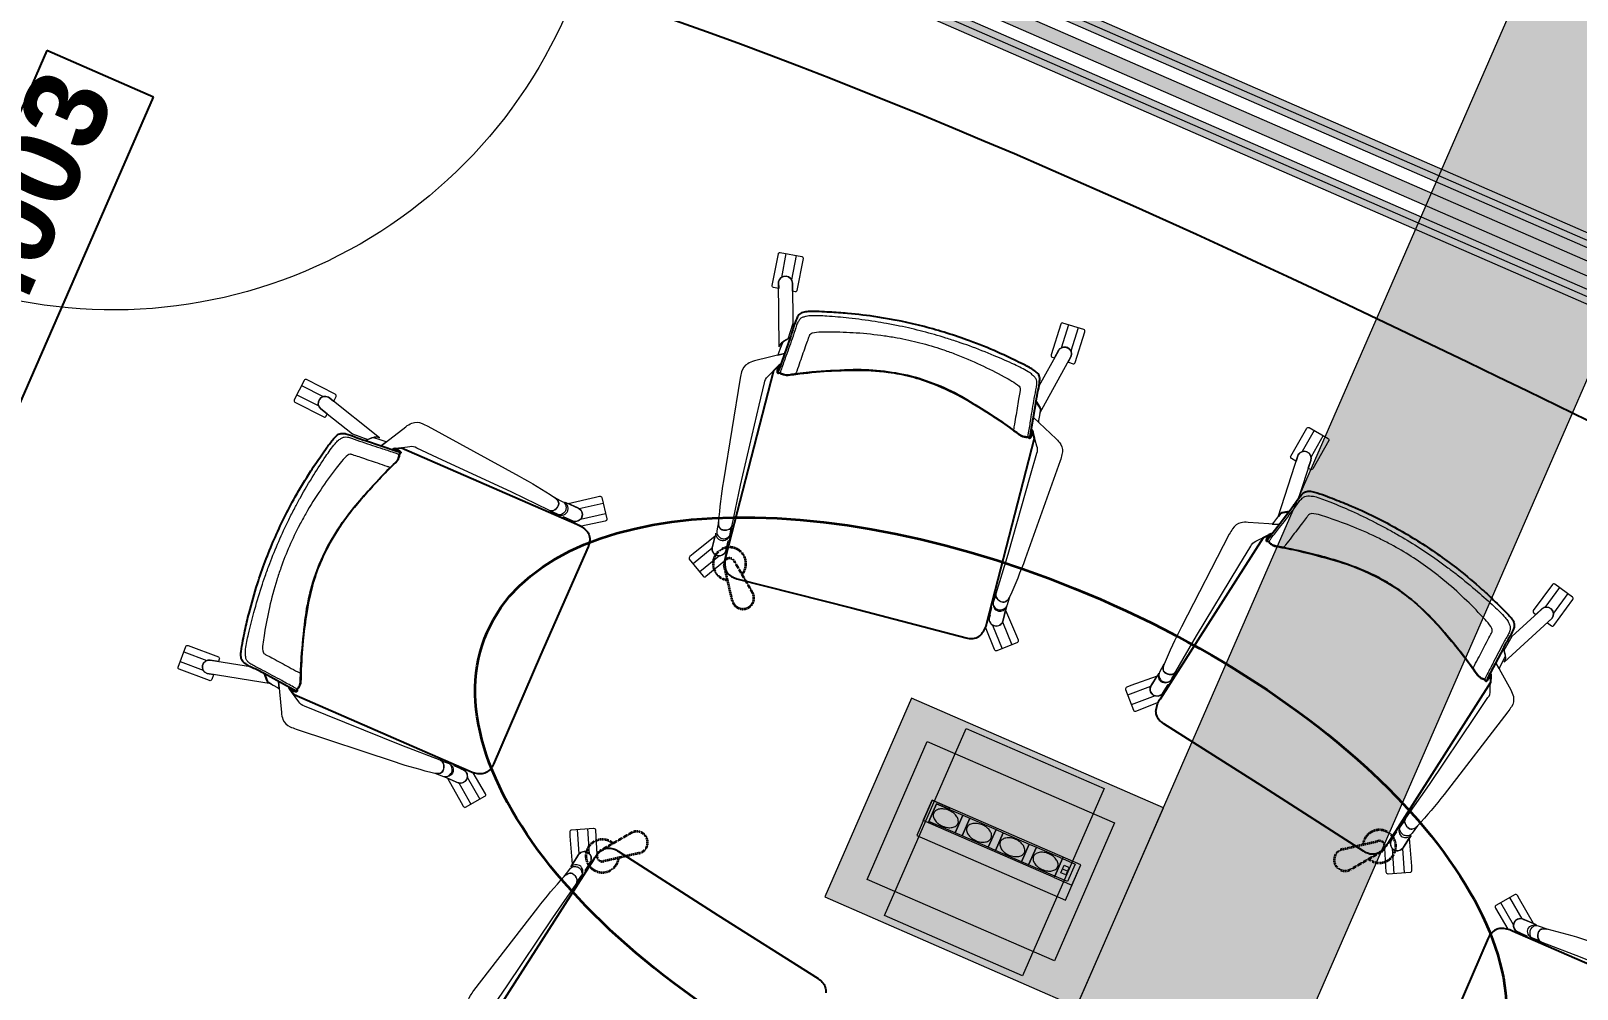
# Model space of a CAD drawing. Header units: millimetres. Extents: x -35034 to 431752, y -71616 to 25069.
# Drawn here: x 375676 to 378490, y -10619 to -8875 of the extents above; entities that cross this region are included whole.
import ezdxf
from ezdxf.enums import TextEntityAlignment as Align

# ---------------------------------------------------------------- set-up
doc = ezdxf.new("R2010")
doc.units = ezdxf.units.MM
doc.header["$MEASUREMENT"] = 0
doc.linetypes.add('DASHED2', pattern=[0.75, 0.5, -0.25])
for name, color, linetype in [('A-25-M_Wall_Int', 7, 'Continuous'), ('New_A-25-M_Wall_Int', 7, 'Continuous'), ('New_ArchiCAD Door Markers', 7, 'Continuous'), ('New_ArchiCAD Doors', 7, 'Continuous')]:
    doc.layers.add(name, color=color, linetype=linetype)
for name, color, linetype, lineweight in [('A-35-M_FFE_Loose_SIEMENS P2_Pen_No__5', 7, 'Continuous', 25), ('A-35-M_FFE_Loose_SIEMENS P2_Pen_No__7', 7, 'Continuous', 35), ('A-35-M_FFE_Loose_SIEMENS P2_Pen_No__9', 7, 'Continuous', 13), ('A-95-H_Fill_Plan_FloorTrunking_Pen_No__1', 7, 'Continuous', 13), ('A-95-H_Fill_Plan_FloorTrunking_Pen_No__101', 252, 'Continuous', 15), ('A-95-P_Text_1_50_GA_Pen_No__85', 8, 'Continuous', 20), ('New_A-25-M_Wall_Int_Pen_No__1', 7, 'Continuous', 13), ('New_A-95-H_Fill_Plan_FloorTrunking_Pen_No__1', 7, 'Continuous', 13), ('New_A-95-H_Fill_Plan_FloorTrunking_Pen_No__101', 252, 'Continuous', 15), ('New_A-95-P_Text_1_50_GA_Pen_No__1', 7, 'Continuous', 13), ('New_A-95-P_Text_1_50_GA_Pen_No__101', 252, 'Continuous', 15), ('New_ArchiCAD Door Markers_Pen_No__1', 7, 'Continuous', 13), ('New_ArchiCAD Door Markers_Pen_No__5', 7, 'Continuous', 25), ('New_ArchiCAD Doors_Pen_No__1', 7, 'Continuous', 13), ('New_ArchiCAD Doors_Pen_No__3', 7, 'Continuous', 18)]:
    doc.layers.add(name, color=color, linetype=linetype, lineweight=lineweight)
for name, color, linetype, lineweight, true_color in [('New_A-25-M_Wall_Int_Pen_No__107', 7, 'Continuous', 15, 0xa6a6a6), ('New_ArchiCAD Doors_Pen_No__23', 7, 'Continuous', 30, 0x2a2a2a), ('New_ArchiCAD Doors_Pen_No__63', 7, 'Continuous', 20, 0x606060)]:
    doc.layers.add(name, color=color, linetype=linetype, lineweight=lineweight, true_color=true_color)
doc.styles.add('GENERATED_STYLE_1', font='')
doc.styles.get('GENERATED_STYLE_1').set_extended_font_data('Swis721 BT', bold=True)
doc.dimstyles.new('GENERATED_STYLE__3', dxfattribs={"dimtxt": 0.18, "dimasz": 182.4, "dimexe": 0.18, "dimexo": 0.0625, "dimgap": 0.09, "dimtad": 0, "dimtih": 1, "dimtoh": 1, "dimdec": 4, "dimzin": 0, "dimdsep": 46, "dimcen": 0.09, "dimadec": 0, "dimazin": 0, "dimtfac": 1, "dimtdec": 4, "dimtmove": 0, "dimatfit": 3, "dimldrblk": 'ARROWHEAD_5', "dimfxl": 1, "dimtolj": 1, "dimtzin": 0, "dimarcsym": 0})

# ---------------------------------------------------------------- blocks, each defined once
blk = doc.blocks.new('*X951', base_point=(341458.1, 0))
at = {"layer": 'New_A-25-M_Wall_Int_Pen_No__107', "linetype": 'Continuous'}
blk.add_hatch(color=256, dxfattribs=at).paths.add_polyline_path([(375947.2, -8203.9), (379975, -9960.2), (379985, -9937.3), (375957.2, -8181)])
blk = doc.blocks.new('Wall_276_2', base_point=(379956.4, -10002.9))
at = {"layer": 'New_A-25-M_Wall_Int_Pen_No__107', "linetype": 'Continuous'}
for points in [[(375966.2, -8160.4), (379994, -9916.7), (379998.7, -9905.7), (375971, -8149.4)], [(375971, -8149.4), (379998.7, -9905.7), (380003.9, -9893.8), (375976.2, -8137.5)], [(375928.6, -8246.6), (379956.4, -10002.9), (379961.4, -9991.4), (375933.6, -8235.1)], [(375933.6, -8235.1), (379961.4, -9991.4), (379966.2, -9980.4), (375938.4, -8224.1)]]:
    blk.add_hatch(color=256, dxfattribs=at).paths.add_polyline_path(points)
at = {"layer": 'New_A-25-M_Wall_Int_Pen_No__1', "linetype": 'Continuous'}
for p, q in [((375966.2, -8160.4), (379994, -9916.7)), ((375971, -8149.4), (379998.7, -9905.7)), ((375957.2, -8181), (379985, -9937.3)), ((375947.2, -8203.9), (379975, -9960.2)), ((375933.6, -8235.1), (379961.4, -9991.4)), ((375938.4, -8224.1), (379966.2, -9980.4))]:
    blk.add_line(p, q, dxfattribs=at)
at = {"layer": 'New_A-25-M_Wall_Int_Pen_No__1', "linetype": 'Continuous', "flags": 128}
for points in [[(380003.9, -9893.8), (375976.2, -8137.5)], [(375928.6, -8246.6), (379956.4, -10002.9)]]:
    blk.add_lwpolyline(points, dxfattribs=at)
at = {"layer": 'New_A-25-M_Wall_Int', "color": 250, "lineweight": 50, "true_color": 0x2a2a2a}
blk.add_blockref('*X951', (341458.1, 0), dxfattribs=at)
blk = doc.blocks.new('Door with Sidelight on Side 2 19_9')
at = {"layer": 'New_ArchiCAD Doors_Pen_No__1', "linetype": 'Continuous'}
for p, q in [((-1005, -13), (-1005, 0)), ((1005, -13), (1005, 0)), ((-1005, -25), (-1005, -13)), ((-1005, -47.5), (-1005, -25)), ((1005, -25), (1005, -13)), ((1005, -47.5), (1005, -25)), ((-1005, -72.5), (-1005, -47.5)), ((1005, -72.5), (1005, -47.5)), ((-1005, -94.5), (-1005, -72.5)), ((1005, -94.5), (1005, -72.5)), ((-1005, -106.5), (-1005, -94.5)), ((-1005, -119), (-1005, -106.5)), ((1005, -106.5), (1005, -94.5)), ((1005, -119), (1005, -106.5))]:
    blk.add_line(p, q, dxfattribs=at)
at = {"layer": 'New_ArchiCAD Doors_Pen_No__23', "linetype": 'Continuous'}
for p, q in [((-995, 0), (-1005, 0)), ((-1005, 0), (-1005, -119)), ((-929, 0), (-995, 0)), ((-995, 0), (-995, -119)), ((-83, 0), (-929, 0)), ((-929, 0), (-929, -119)), ((-929, -119), (-929, 0)), ((-83, -119), (-83, 0)), ((29, 0), (-83, 0)), ((-83, 0), (-83, -119)), ((29, -119), (29, 0)), ((995, 0), (929, 0)), ((929, 0), (929, -119)), ((995, 0), (1005, 0)), ((995, -119), (995, 0)), ((1005, 0), (1005, -119)), ((-995, -119), (-1005, -119)), ((-995, -119), (-929, -119)), ((-929, -119), (-83, -119)), ((-83, -119), (29, -119)), ((929, -119), (995, -119)), ((995, -119), (1005, -119))]:
    blk.add_line(p, q, dxfattribs=at)
at = {"layer": 'New_ArchiCAD Doors_Pen_No__3', "linetype": 'Continuous'}
blk.add_line((929, 0), (929, 900), dxfattribs=at)
at = {"layer": 'New_ArchiCAD Doors_Pen_No__63', "linetype": 'Continuous'}
blk.add_arc((929, 0), 900, 90, 180, dxfattribs=at)
blk = doc.blocks.new('Door Stamp 17_12')
at = {"layer": 'New_ArchiCAD Door Markers_Pen_No__5', "linetype": 'Continuous'}
for p, q in [((488.6, -179), (-488.6, -179)), ((-488.6, -179), (-488.6, -390.8)), ((488.6, -390.8), (488.6, -179)), ((-488.6, -390.8), (488.6, -390.8)), ((-488.6, -390.8), (488.6, -390.8))]:
    blk.add_line(p, q, dxfattribs=at)
at = {"layer": 'New_ArchiCAD Door Markers_Pen_No__1', "style": 'GENERATED_STYLE_1'}
blk.add_attdef('AC_WIDO_ID', text='', height=150, dxfattribs=at).set_placement((-429.7, -346), align=Align.BOTTOM_LEFT)
blk = doc.blocks.new('Wall_283_2', base_point=(373450.8, -13631.2))
at = {"layer": 'New_ArchiCAD Door Markers'}
ref = blk.add_blockref('Door Stamp 17_12', (375345.3, -9286.6), dxfattribs=dict(at, rotation=66.44041489032976))
ref.add_attrib('AC_WIDO_ID', 'ID03.003', dxfattribs={"layer": 'New_ArchiCAD Door Markers_Pen_No__1', "color": 7, "height": 150, "rotation": 66.4404, "style": 'GENERATED_STYLE_1'}).set_placement((375531.7, -9791.8), align=Align.BOTTOM_LEFT)
at = {"layer": 'New_ArchiCAD Doors', "color": 251, "linetype": 'Continuous', "lineweight": 20, "true_color": 0x606060, "xscale": -1, "zscale": 1000, "rotation": 246.4404148903298}
blk.add_blockref('Door with Sidelight on Side 2 19_9', (375454.4, -9334.1), dxfattribs=at)
blk = doc.blocks.new('ARROWHEAD_5')
at = {"color": 0, "linetype": 'Continuous', "lineweight": 0}
blk.add_line((0, 0), (-1, 0), dxfattribs=at)
blk.add_solid([(-1, 0.2679), (0, 0), (-1, -0.2679), (-1, 0.2679)], dxfattribs=at)

msp = doc.modelspace()

# ---------------------------------------------------------------- hatches: boundary and pattern name
at = {"layer": 'A-95-H_Fill_Plan_FloorTrunking_Pen_No__101', "linetype": 'Continuous', "lineweight": 0, "true_color": 0x727272}
for points in [[(376526.9, -14052.6), (376164.8, -13894.7), (379236.2, -6851), (379598.3, -7008.9)], [(377737.1, -10288.8), (377278.8, -10089), (377120.9, -10451), (377579.3, -10650.9)]]:
    msp.add_hatch(color=8, dxfattribs=at).paths.add_polyline_path(points)
at = {"layer": 'New_A-95-H_Fill_Plan_FloorTrunking_Pen_No__101', "linetype": 'Continuous', "lineweight": 0, "true_color": 0x727272}
msp.add_hatch(color=8, dxfattribs=at).paths.add_polyline_path([(377229.4, -10485), (377378, -10144.2), (377629.2, -10253.7), (377480.6, -10594.5)])
at = {"layer": 'New_A-95-P_Text_1_50_GA_Pen_No__101', "linetype": 'Continuous', "lineweight": 0, "true_color": 0x727272}
msp.add_hatch(color=8, dxfattribs=at).paths.add_polyline_path([(377539.2, -10567.6), (377198.1, -10419.2), (377307.4, -10167.9), (377648.3, -10316.2)])

# ---------------------------------------------------------------- linework, layer by layer
at = {"layer": 'A-35-M_FFE_Loose_SIEMENS P2_Pen_No__5', "linetype": 'Continuous', "flags": 128}
for points in [[(377301.7, -9412.9, 0.024216), (377217.2, -9395.5, 0.016068), (377162.3, -9388.9, 0.009371), (377129.3, -9386.5, 0.001836), (377110.8, -9385.6, 0.017544), (377090.5, -9385.5, 0.062714), (377080.6, -9387, 0.149282), (377073.4, -9391.6, 0.092841), (377069.9, -9397.8, 0.049327), (377064.1, -9413.4, -0.02709), (377057.6, -9433.2), (377037.5, -9490.2), (377036.1, -9494, -0.079161), (377035, -9496, -0.195423), (377034.9, -9496.1, -0.266682), (377034.8, -9496.1, -0.14086), (377034.7, -9495.8, -0.068414), (377034.8, -9493), (377035.8, -9485, -0.046442), (377038, -9483.1, -0.07777), (377039.3, -9482.4, 0.055714), (377040.4, -9481.9, 0.135228), (377035.8, -9485), (377034.7, -9493.7, 0.049328), (377034.6, -9496, 0.064332), (377034.7, -9496.6, 0.077633), (377034.9, -9497, 0.201115), (377035.6, -9497.4, 0.08669), (377036.2, -9497.4), (377037.7, -9497.2), (377039, -9497, 0.08929), (377045.4, -9500.2, 0.049201), (377050.4, -9501.1, 0.053494), (377054.1, -9501.1, 0.000557), (377067.9, -9499.3, -0.01685), (377127.1, -9493.6, -0.013226), (377173.8, -9492, -0.032708), (377236.2, -9495.5, -0.03481), (377278.3, -9503.7, -0.03481), (377319.1, -9516.9, -0.032708), (377375.3, -9544, -0.013226), (377415.4, -9568.1, -0.01685), (377464.5, -9601.7, 0.000557), (377475.7, -9609.9, 0.053494), (377478.9, -9611.8, 0.049201), (377483.7, -9613.4, 0.08929), (377490.9, -9613.7), (377491.9, -9614.4), (377493.1, -9615.4, 0.08669), (377493.7, -9615.7, 0.201115), (377494.5, -9615.6, 0.077633), (377494.9, -9615.4, 0.064332), (377495.2, -9615, 0.049328), (377496.2, -9612.9), (377499.5, -9604.7, 0.135228), (377496.9, -9599.8, 0.055714), (377497.7, -9600.8, -0.07777), (377498.5, -9602, -0.046442), (377499.5, -9604.7), (377496.4, -9612.2, -0.068414), (377495.2, -9614.7, -0.14086), (377495, -9614.9, -0.266682), (377494.9, -9614.9, -0.195423), (377494.8, -9614.7, -0.079161), (377494.9, -9612.5), (377495.5, -9608.5), (377505.4, -9548.9, -0.02709), (377509.4, -9528.4, 0.049327), (377511.9, -9511.9, 0.092841), (377511.8, -9504.8, 0.149282), (377507.7, -9497.2, 0.062714), (377499.8, -9491.1, 0.017544), (377482, -9481.5, 0.001836), (377465.3, -9473.3, 0.009371), (377435.3, -9459.3, 0.016068), (377384.1, -9438.6, 0.023358)], [(377278.3, -9503.7, 0.069523), (377165.4, -9492, 0.011779), (377097.5, -9496, 0.017493), (377054.9, -9501, -0.117992), (377045.4, -9500.2, -0.066588), (377039, -9497), (377036, -9497.5, -0.164644), (377035.2, -9497.3, -0.299826), (377034.6, -9496.3, 0.02453), (377034.7, -9493.9), (377035.9, -9484.9), (377027.7, -9493.1), (376940.7, -9830, 0.119167), (376939.3, -9851.5, 0.112722), (376943, -9860.4, 0.107436), (376951.3, -9868, 0.042313), (376955.3, -9869.9, 0.011293), (376960.6, -9871.7), (377169.6, -9924.8), (377378.1, -9979.5, 0.011293), (377383.6, -9980.4, 0.042313), (377388, -9980.7, 0.107436), (377398.9, -9978.2, 0.112722), (377406.5, -9972.1, 0.119167), (377415.7, -9952.6), (377502.7, -9615.7), (377499.4, -9604.5), (377496.1, -9613, 0.02453), (377495.1, -9615.2, -0.299826), (377494.1, -9615.8, -0.164644), (377493.3, -9615.5), (377490.9, -9613.7, -0.066557), (377483.7, -9613.4, -0.117992), (377475.1, -9609.5, 0.017493), (377440.2, -9584.5, 0.011779), (377382.7, -9548.1, 0.071772)], [(376118.5, -9800.3, -0.024216), (376156.8, -9722.9, -0.016068), (376185.3, -9675.6, -0.009371), (376203.8, -9648.1, -0.001836), (376214.5, -9633, -0.017544), (376226.8, -9616.9, -0.062714), (376234.1, -9610, -0.149282), (376242.2, -9607.2, -0.092841), (376249.2, -9608.2, -0.049327), (376265.1, -9613.2, 0.02709), (376284.7, -9620.4), (376342, -9639.6), (376345.9, -9640.8, 0.079161), (376348.1, -9641.2, 0.195423), (376348.3, -9641.1, 0.266682), (376348.3, -9641, 0.14086), (376348.2, -9640.8, 0.068414), (376345.9, -9639.2), (376338.9, -9635, 0.046442), (376336.1, -9635.6, 0.07777), (376334.8, -9636.2, -0.055714), (376333.7, -9636.8, -0.135228), (376338.9, -9635), (376346.5, -9639.5, -0.049328), (376348.4, -9640.9, -0.064332), (376348.8, -9641.3, -0.077633), (376349, -9641.7, -0.201115), (376348.9, -9642.5, -0.08669), (376348.5, -9643), (376347.4, -9644), (376346.5, -9644.9, -0.08929), (376345, -9652, -0.049201), (376342.7, -9656.5, -0.053494), (376340.3, -9659.4, -0.000557), (376330.5, -9669.1, 0.01685), (376289.6, -9712.3, 0.013226), (376259.5, -9748.1, 0.032708), (376224, -9799.4, 0.03481), (376204.5, -9837.7, 0.03481), (376189.8, -9878, 0.032708), (376176.5, -9939, 0.013226), (376170.8, -9985.3, 0.01685), (376167.1, -10044.7, -0.000557), (376166.7, -10058.6, -0.053494), (376166.2, -10062.3, -0.049201), (376164.5, -10067.1, -0.08929), (376160.3, -10072.9), (376160.3, -10074.2), (376160.3, -10075.7, -0.08669), (376160.2, -10076.4, -0.201115), (376159.6, -10077, -0.077633), (376159.2, -10077.1, -0.064332), (376158.7, -10077.1, -0.049328), (376156.4, -10076.6), (376147.9, -10074.1, -0.135228), (376145.6, -10069.1, -0.055714), (376146, -10070.3, 0.07777), (376146.4, -10071.7, 0.046442), (376147.9, -10074.1), (376155.7, -10076.4, 0.068414), (376158.5, -10077, 0.14086), (376158.7, -10076.9, 0.266682), (376158.8, -10076.9, 0.195423), (376158.7, -10076.7, 0.079161), (376156.9, -10075.3), (376153.4, -10073.3), (376100.3, -10044.5, 0.02709), (376081.7, -10035, -0.049327), (376067.2, -10026.8, -0.092841), (376061.6, -10022.4, -0.149282), (376058.2, -10014.5, -0.062714), (376058.2, -10004.5, -0.017544), (376061.6, -9984.5, -0.001836), (376065.4, -9966.4, -0.009371), (376072.9, -9934.2, -0.016068), (376088.1, -9881, -0.023358)], [(376204.5, -9837.7, -0.069523), (376264.7, -9741.4, -0.011779), (376309.7, -9690.4, -0.017493), (376339.8, -9659.9, 0.117992), (376345, -9652, 0.066588), (376346.5, -9644.9), (376348.7, -9642.9, 0.164644), (376349.1, -9642.1, 0.299826), (376348.6, -9641, -0.02453), (376346.7, -9639.6), (376338.8, -9635), (376350.3, -9633.6), (376669.4, -9772.4, -0.119167), (376687.2, -9784.5, -0.112722), (376692, -9792.9, -0.107436), (376692.8, -9804.1, -0.042313), (376691.8, -9808.4, -0.011293), (376690, -9813.7), (376603.3, -10011.1), (376518, -10209.2, -0.011293), (376515.4, -10214.1, -0.042313), (376512.9, -10217.7, -0.107436), (376504.2, -10224.7, -0.112722), (376494.7, -10227, -0.119167), (376473.7, -10222.2), (376154.7, -10083.4), (376147.8, -10074), (376156.6, -10076.7, -0.02453), (376158.9, -10077.1, 0.299826), (376160, -10076.7, 0.164644), (376160.3, -10075.9), (376160.3, -10072.9, 0.066557), (376164.5, -10067.1, 0.117992), (376166.7, -10057.8, -0.017493), (376168.5, -10015, -0.011779), (376175.2, -9947.3, -0.071772)], [(378204.4, -9805.6, -0.024216), (378274.8, -9855.5, -0.016068), (378317.1, -9891.1, -0.009371), (378341.3, -9913.7, -0.001836), (378354.6, -9926.6, -0.017544), (378368.5, -9941.3, -0.062714), (378374.2, -9949.6, -0.149282), (378375.7, -9958, -0.092841), (378373.6, -9964.8, -0.049327), (378366.1, -9979.7, 0.02709), (378356, -9997.9), (378328, -10051.5), (378326.3, -10055.2, 0.079161), (378325.5, -10057.3, 0.195423), (378325.5, -10057.5, 0.266682), (378325.6, -10057.5, 0.14086), (378325.9, -10057.4, 0.068414), (378327.8, -10055.4), (378333, -10049.2, 0.046442), (378332.9, -10046.3, 0.07777), (378332.5, -10044.9, -0.055714), (378332.1, -10043.7, -0.135228), (378333, -10049.2), (378327.4, -10055.9, -0.049328), (378325.8, -10057.6, -0.064332), (378325.3, -10057.9, -0.077633), (378324.9, -10058.1, -0.201115), (378324.1, -10057.9, -0.08669), (378323.6, -10057.4), (378322.8, -10056.1), (378322, -10055.1, -0.08929), (378315.3, -10052.5, -0.049201), (378311.2, -10049.5, -0.053494), (378308.8, -10046.8, -0.000557), (378300.7, -10035.5, 0.01685), (378264.4, -9988.3, 0.013226), (378233.8, -9953, 0.032708), (378188.7, -9909.8, 0.03481), (378154, -9884.6, 0.03481), (378116.5, -9863.8, 0.032708), (378058.3, -9841.1, 0.013226), (378013.4, -9828.2, 0.01685), (377955.4, -9815.2, -0.000557), (377941.7, -9812.6, -0.053494), (377938.2, -9811.5, -0.049201), (377933.7, -9809.1, -0.08929), (377928.6, -9804.1), (377927.3, -9803.8), (377925.8, -9803.6, -0.08669), (377925.2, -9803.4, -0.201115), (377924.7, -9802.7, -0.077633), (377924.6, -9802.3, -0.064332), (377924.7, -9801.8, -0.049328), (377925.6, -9799.6), (377929.3, -9791.6, -0.135228), (377934.7, -9790.1, -0.055714), (377933.4, -9790.3, 0.07777), (377932, -9790.5, 0.046442), (377929.3, -9791.6), (377925.9, -9799, 0.068414), (377924.9, -9801.6, 0.14086), (377924.9, -9801.9, 0.266682), (377924.9, -9801.9, 0.195423), (377925.1, -9801.9, 0.079161), (377926.7, -9800.3), (377929.3, -9797.2), (377966.1, -9749.2, 0.02709), (377978.3, -9732.3, -0.049327), (377988.7, -9719.3, -0.092841), (377994, -9714.5, -0.149282), (378002.3, -9712.3, -0.062714), (378012.2, -9714, -0.017544), (378031.4, -9720.4, -0.001836), (378048.7, -9727, -0.009371), (378079.4, -9739.5, -0.016068), (378129.4, -9762.8, -0.023358)], [(378154, -9884.6, -0.069523), (378239.6, -9959.2, -0.011779), (378283, -10011.6, -0.017493), (378308.3, -10046.2, 0.117992), (378315.3, -10052.5, 0.066588), (378322, -10055.1), (378323.8, -10057.6, 0.164644), (378324.4, -10058.1, 0.299826), (378325.6, -10057.8, -0.02453), (378327.3, -10056.1), (378333, -10049), (378332.6, -10060.6), (378145.5, -10354, -0.119167), (378130.8, -10369.7, -0.112722), (378121.7, -10373.1, -0.107436), (378110.5, -10372.2, -0.042313), (378106.4, -10370.5, -0.011293), (378101.5, -10367.9), (377920.1, -10251.2), (377737.9, -10135.9, -0.011293), (377733.5, -10132.6, -0.042313), (377730.2, -10129.6, -0.107436), (377724.7, -10119.8, -0.112722), (377723.9, -10110.2, -0.119167), (377731.9, -10090.2), (377919.1, -9796.8), (377929.4, -9791.6), (377925.5, -9799.8, -0.02453), (377924.6, -9802, 0.299826), (377924.9, -9803.2, 0.164644), (377925.6, -9803.6), (377928.6, -9804.1, 0.066557), (377933.7, -9809.1, 0.117992), (377942.5, -9812.8, -0.017493), (377984.5, -9821.2, -0.011779), (378050.3, -9838.5, -0.071772)]]:
    msp.add_lwpolyline(points, format="xyb", close=True, dxfattribs=at)
for points in [[(376513.7, -10674.8), (376700.9, -10381.4, -0.119167), (376715.6, -10365.7, -0.112722), (376724.7, -10362.3, -0.107436), (376735.9, -10363.3, -0.042313), (376740, -10364.9, -0.011293), (376744.9, -10367.5), (376926.2, -10484.2), (377108.5, -10599.5, -0.011293), (377112.9, -10602.8, -0.042313), (377116.2, -10605.9, -0.107436), (377121.7, -10615.6, -0.112722), (377122.5, -10625.3, -0.119167)], [(378691.7, -10652), (378372.6, -10513.2, 0.119167), (378351.6, -10508.4, 0.112722), (378342.2, -10510.7, 0.107436), (378333.5, -10517.7, 0.042313), (378331, -10521.4, 0.011293), (378328.4, -10526.2), (378243.1, -10724.3), (378156.3, -10921.7, 0.011293), (378154.5, -10927, 0.042313), (378153.6, -10931.3, 0.107436), (378154.4, -10942.5, 0.112722), (378159.2, -10950.9, 0.119167), (378177, -10963), (378496.1, -11101.8)]]:
    msp.add_lwpolyline(points, format="xyb", dxfattribs=at)
at = {"layer": 'A-35-M_FFE_Loose_SIEMENS P2_Pen_No__7', "linetype": 'DASHED2'}
for p, q in [((376952.4, -9911.3), (376937.6, -9846.8)), ((376989.2, -9896.8), (376956, -9839.5)), ((376768.4, -10334.5), (376711, -10367.7)), ((378063.5, -10364.1), (378128.1, -10349.3)), ((376782.9, -10371.3), (376718.3, -10386.1)), ((378078, -10400.9), (378135.3, -10367.7))]:
    msp.add_line(p, q, dxfattribs=at)
for centre, radius, start, end in [((376947.4, -9844.5), 30, 319.5491, 263.4393), ((376947.4, -9844.5), 10, 30.0778, 192.9105), ((376971.9, -9906.9), 20, 192.9105, 30.0778), ((376716, -10376.4), 30, 49.5491, 353.4393), ((376778.4, -10351.8), 20, 282.9105, 120.0778), ((378130.3, -10359), 30, 229.5491, 173.4393), ((378130.3, -10359), 10, 300.0778, 102.9105), ((376716, -10376.4), 10, 120.0778, 282.9105), ((378068, -10383.6), 20, 102.9105, 300.0778)]:
    msp.add_arc(centre, radius, start, end, dxfattribs=at)
at = {"layer": 'A-35-M_FFE_Loose_SIEMENS P2_Pen_No__7', "linetype": 'Continuous'}
msp.add_ellipse((377423.2, -10367.7), major_axis=(917, -398.8), ratio=0.5, dxfattribs=at)
at = {"layer": 'A-35-M_FFE_Loose_SIEMENS P2_Pen_No__9', "linetype": 'Continuous'}
for p, q in [((377050.2, -9279.9), (377041.8, -9323.4)), ((377068.8, -9283.5), (377060.3, -9327.4)), ((377564.2, -9409.4), (377550.8, -9452.1)), ((377582.3, -9415.1), (377568.9, -9457.3)), ((376159.8, -9537), (376199.7, -9557.3)), ((376168.4, -9520.2), (376207.9, -9540.3)), ((378011.5, -9601.8), (377989.8, -9640.4)), ((378028, -9611.1), (378006, -9650.1)), ((378457.9, -9887.7), (378431.6, -9923.9)), ((378473.2, -9898.8), (378447.1, -9934.6)), ((375954.2, -10005), (375996.1, -10020.6)), ((375947.6, -10022.7), (375989.1, -10038.2)), ((377538.6, -10415.5), (377332.3, -10325.8)), ((377562.6, -10404.2), (377553.4, -10400.2))]:
    msp.add_line(p, q, dxfattribs=at)
at = {"layer": 'A-35-M_FFE_Loose_SIEMENS P2_Pen_No__9', "linetype": 'Continuous', "flags": 128}
for points in [[(377036.3, -9343.4), (377027.4, -9341.7, -0.435017), (377025.1, -9338), (377036.3, -9280.3, -0.414214), (377039.8, -9277.9), (377079.1, -9285.5, -0.414214), (377081.4, -9289), (377070.2, -9346.9, -0.414214), (377066.7, -9349.3), (377062, -9348.4), (377061.9, -9333.4, 0.917674), (377036.8, -9331.5), (377036.9, -9343.3)], [(377037.9, -9449.9), (377036.8, -9331.5, -0.92197), (377061.9, -9333.6), (377062.5, -9407.2), (377053.5, -9435.7), (377042.1, -9442.1, 0.207366), (377039.8, -9445.1), (377038.2, -9449.1)], [(377564.2, -9477.6), (377572.8, -9480.3, 0.435017), (377576.6, -9478.1), (377594.3, -9422.1, 0.414214), (377592.4, -9418.3), (377554.2, -9406.3, 0.414214), (377550.5, -9408.2), (377532.7, -9464.5, 0.414214), (377534.7, -9468.2), (377539.2, -9469.7), (377546.5, -9456.6, -0.917674), (377569.4, -9466.8), (377563.7, -9477.2)], [(377512, -9570.3), (377569.4, -9466.8, 0.92197), (377546.4, -9456.7), (377510.7, -9521.1), (377505, -9550.4), (377512, -9561.5, -0.207366), (377512.6, -9565.3), (377512.1, -9569.5)], [(377047.6, -9461.6), (376992.6, -9475.4, 0.081341), (376980.5, -9480.3, 0.203002), (376969.5, -9495.3, -0.007358), (376966.8, -9506.4), (376936.3, -9693.8, 0.018845), (376927.3, -9768.3, 0.093152), (376928.1, -9776.2, 0.300736), (376936.6, -9783.3, 0.150564), (376947.2, -9781.3, 0.24245), (376952, -9774.4), (376967.7, -9701.2), (377001.4, -9556), (377010.8, -9515.4, -0.198938), (377017, -9503.7), (377032.9, -9487.8), (377037.9, -9483.1, -0.153101), (377040.4, -9481.9, -0.000314)], [(376227.1, -9548.3), (376231.2, -9540.2, 0.435017), (376229.7, -9536.1), (376177.3, -9509.4, 0.414214), (376173.2, -9510.7), (376155.1, -9546.4, 0.414214), (376156.4, -9550.4), (376209, -9577.2, 0.414214), (376213, -9575.9), (376215.2, -9571.6), (376203.5, -9562.3, -0.917674), (376217.3, -9541.4), (376226.6, -9548.7)], [(376310, -9615), (376217.3, -9541.4, 0.92197), (376203.6, -9562.4), (376261.2, -9608.2), (376289.1, -9618.6), (376301.3, -9613.6, -0.207366), (376305.1, -9613.6), (376309.2, -9614.8)], [(376313.3, -9629.9), (376358, -9595.1, -0.081341), (376369.3, -9588.5, -0.203002), (376387.8, -9589.1, 0.007358), (376398.3, -9593.8), (376564.7, -9685.1, -0.018845), (376629, -9723.8, -0.093152), (376634.7, -9729.3, -0.300736), (376635.1, -9740.4, -0.150564), (376627.1, -9747.5, -0.24245), (376618.6, -9747.1), (376551.3, -9714.4), (376416.1, -9651.6), (376378.3, -9634, 0.198938), (376365.3, -9631.7), (376343, -9634.5), (376336.2, -9635.5, 0.153101), (376333.7, -9636.8, 0.000314)], [(377500.5, -9578.5), (377541.9, -9617.2, -0.081341), (377550.2, -9627.3, -0.203002), (377552.5, -9645.8, 0.007358), (377549.5, -9656.9), (377485.5, -9835.6, -0.018845), (377457.3, -9905.1, -0.093152), (377452.8, -9911.6, -0.300736), (377441.9, -9913.8, -0.150564), (377433.6, -9906.9, -0.24245), (377432.7, -9898.5), (377454.5, -9826.8), (377495.2, -9683.5), (377506.7, -9643.4, 0.198938), (377506.9, -9630.2), (377500.6, -9608.6), (377498.5, -9602, 0.153101), (377496.9, -9599.8, 0.000314)], [(377978.2, -9657.6), (377970.3, -9653.2, -0.435017), (377969.3, -9648.9), (377998.2, -9597.7, -0.414214), (378002.3, -9596.6), (378037.1, -9616.3, -0.414214), (378038.3, -9620.4), (378009.2, -9671.7, -0.414214), (378005.1, -9672.9), (378001, -9670.5), (378005.6, -9656.3, 0.917674), (377982.5, -9646.5), (377978.8, -9657.7)], [(377945.9, -9759.1), (377982.5, -9646.5, -0.92197), (378005.6, -9656.4), (377982.8, -9726.4), (377965.3, -9750.6), (377952.3, -9753, 0.207366), (377949.2, -9755.2), (377946.4, -9758.4)], [(376629.1, -9723.9), (376643.9, -9731.5, -0.20576), (376649.2, -9738, -0.103527), (376649.7, -9744.8, -0.163663), (376646.9, -9750.7, -0.143284), (376638.7, -9755.3, -0.17954), (376633.9, -9754.6, 0.015555), (376619.6, -9747.6, 0.189726), (376626.3, -9747.8, 0.224162), (376636.4, -9737.3, 0.212827), (376634.7, -9729.3, 0.0772), (376629.9, -9724.3, 0.056611)], [(376648, -9732.7), (376673.2, -9743.9, -0.898737), (376663, -9767), (376645.4, -9759.2), (376643.9, -9760.7), (376622.1, -9751.2), (376624.3, -9749.1), (376636.2, -9755.1, 0.418822), (376653.1, -9748.3, 0.336613), (376648, -9732.7, 0.09455)], [(376653.5, -9735.1), (376703.3, -9723.2), (376710.7, -9721.7, -0.132625), (376713.4, -9721.9, -0.251078), (376715, -9723.7), (376723.9, -9762.9, -0.460931), (376721.1, -9766.8), (376678.1, -9776.2), (376658.4, -9767), (376657.7, -9764.7), (376663, -9767, 0.132464), (376667.2, -9767.5, 0.419806), (376679.6, -9754.4, 0.171359), (376676.5, -9746.5, 0.126551), (376671, -9742.8)], [(376922.6, -9788.7), (376915.9, -9815.5, 0.898737), (376940.4, -9821.6), (376945.1, -9803), (376947.2, -9802.7), (376953.1, -9779.7), (376950.1, -9780.1), (376947.5, -9793.2, -0.418822), (376931.7, -9802.3, -0.336613), (376922.6, -9788.7, -0.09455)], [(376927.3, -9768.4), (376924.2, -9784.8, 0.20576), (376926, -9792.9, 0.103527), (376931.1, -9797.5, 0.163663), (376937.5, -9798.9, 0.143284), (376946.1, -9795.2, 0.17954), (376948.6, -9791, -0.015555), (376951.8, -9775.4, -0.189726), (376947.8, -9780.9, -0.224162), (376933.4, -9782.4, -0.212827), (376928.1, -9776.2, -0.0772), (376927.1, -9769.2, -0.056611)], [(377947.8, -9773.1), (377891.2, -9769.2, 0.081341), (377878.2, -9770, 0.203002), (377863.1, -9780.9, -0.007358), (377857, -9790.6), (377770, -9959.3, 0.018845), (377738.3, -10027.3, 0.093152), (377736.6, -10035.1, 0.300736), (377742.5, -10044.5, 0.150564), (377753.2, -10045.9, 0.24245), (377759.9, -10040.8), (377797.5, -9976), (377874.6, -9848.5), (377896.1, -9812.8, -0.198938), (377905.6, -9803.6), (377925.7, -9793.5), (377931.9, -9790.5, -0.153101), (377934.7, -9790.1, -0.000314)], [(376921.1, -9794.5), (376881.1, -9826.4), (376875.4, -9831.4, 0.132625), (376873.9, -9833.6, 0.251078), (376874.2, -9835.9), (376899.7, -9867.2, 0.460931), (376904.5, -9867.3), (376938.4, -9839.1), (376943.2, -9818), (376941.8, -9816), (376940.4, -9821.6, -0.132464), (376938.3, -9825.2, -0.419806), (376920.3, -9826.9, -0.171359), (376916, -9819.7, -0.126551), (376916.4, -9813.1)], [(377451.5, -9923.1), (377444.7, -9949.8, -0.898737), (377420.2, -9943.5), (377424.9, -9924.9), (377423.2, -9923.6), (377429, -9900.6), (377431.4, -9902.4), (377427.5, -9915.1, 0.418822), (377437, -9930.7, 0.336613), (377451.5, -9923.1, 0.09455)], [(377457.3, -9905.2), (377452.1, -9921, -0.20576), (377446.5, -9927.3, -0.103527), (377439.8, -9928.9, -0.163663), (377433.6, -9927, -0.143284), (377427.8, -9919.6, -0.17954), (377427.7, -9914.7, 0.015555), (377432.4, -9899.5, 0.189726), (377433.2, -9906.2, 0.224162), (377445.1, -9914.5, 0.212827), (377452.8, -9911.6, 0.0772), (377457, -9906, 0.056611)], [(378436.3, -9952.3), (378443.6, -9957.6, 0.435017), (378447.9, -9956.8), (378482.5, -9909.3, 0.414214), (378481.8, -9905.1), (378449.4, -9881.5, 0.414214), (378445.3, -9882.2), (378410.5, -9929.9, 0.414214), (378411.2, -9934.1), (378415.1, -9936.9), (378426.1, -9926.8, -0.917674), (378444.6, -9943.8), (378435.9, -9951.8)], [(377450, -9928.9), (377470, -9976), (377472.6, -9983.2, -0.132625), (377472.9, -9985.8, -0.251078), (377471.5, -9987.7), (377434.2, -10003, -0.460931), (377429.9, -10000.8), (377413.6, -9959.9), (377419.4, -9939), (377421.6, -9937.9), (377420.2, -9943.5, 0.132464), (377420.3, -9947.7, 0.419806), (377435.3, -9957.8, 0.171359), (377442.6, -9953.5, 0.126551), (377445.3, -9947.5)], [(378357.3, -10023.7), (378444.6, -9943.8, 0.92197), (378426, -9926.9), (378371.7, -9976.7), (378357, -10002.6), (378360.1, -10015.4, -0.207366), (378359.5, -10019.1), (378357.7, -10023)], [(376007.9, -10047), (376004.8, -10055.4, -0.435017), (376000.7, -10057.1), (375945.6, -10036.5, -0.414214), (375943.9, -10032.7), (375957.8, -9995.2, -0.414214), (375961.7, -9993.4), (376017, -10014, -0.414214), (376018.7, -10017.9), (376017.1, -10022.4), (376002.3, -10020.1, 0.917674), (375996.3, -10044.4), (376007.9, -10046.3)], [(376113.2, -10062.9), (375996.3, -10044.4, -0.92197), (376002.4, -10020.1), (376075.2, -10031.6), (376101.7, -10045.1), (376106.2, -10057.5, 0.207366), (376108.8, -10060.2), (376112.4, -10062.4)], [(377729.1, -10043.8), (377714.2, -10067.1, 0.898737), (377735.5, -10080.7), (377745.9, -10064.5), (377748, -10064.9), (377760.9, -10045), (377757.9, -10044.4), (377751.3, -10056, -0.418822), (377733.4, -10059.6, -0.336613), (377729.1, -10043.9, -0.09455)], [(377738.2, -10027.4), (377730.2, -10042, 0.20576), (377729.5, -10050.4, 0.103527), (377732.8, -10056.3, 0.163663), (377738.5, -10059.6, 0.143284), (377747.9, -10058.8, 0.17954), (377751.5, -10055.6, -0.015555), (377759.4, -10041.7, -0.189726), (377753.9, -10045.7, -0.224162), (377739.7, -10042.6, -0.212827), (377736.6, -10035.1, -0.0772), (377737.9, -10028.2, -0.056611)], [(378342.1, -10024.6), (378369.4, -10074.3, -0.081341), (378374.2, -10086.4, -0.203002), (378370.7, -10104.7, 0.007358), (378364.4, -10114.3), (378248.1, -10264.3, -0.018845), (378199.8, -10321.7, -0.093152), (378193.5, -10326.5, -0.300736), (378182.5, -10325.2, -0.150564), (378176.7, -10316.1, -0.24245), (378178.5, -10307.8), (378221.4, -10246.4), (378304.5, -10122.8), (378327.9, -10088.2, 0.198938), (378332.2, -10075.7), (378332.9, -10053.2), (378332.9, -10046.4, 0.153101), (378332.1, -10043.7, 0.000314)], [(376126.7, -10058.9), (376131.7, -10115.3, 0.081341), (376134.6, -10128.1, 0.203002), (376147.7, -10141.2, -0.007358), (376158.3, -10145.7), (376338.5, -10205.2, 0.018845), (376410.7, -10225.8, 0.093152), (376418.6, -10226.3, 0.300736), (376427, -10219, 0.150564), (376426.7, -10208.2, 0.24245), (376420.6, -10202.3), (376350.8, -10175.4), (376212.7, -10119.3), (376174, -10103.7, -0.198938), (376163.5, -10095.7), (376150.3, -10077.4), (376146.4, -10071.8, -0.153101), (376145.6, -10069.1, -0.000314)], [(377725.9, -10048.9), (377677.8, -10066.4), (377670.7, -10069.3, 0.132625), (377668.6, -10071, 0.251078), (377668.3, -10073.3), (377682.5, -10111, 0.460931), (377687, -10112.6), (377728, -10096.7), (377739.3, -10078.1), (377738.7, -10075.8), (377735.5, -10080.7, -0.132464), (377732.4, -10083.5, -0.419806), (377714.7, -10079.3, -0.171359), (377713, -10071.1, -0.126551), (377715.5, -10065)], [(376410.8, -10225.9), (376426.5, -10231.5, 0.20576), (376434.8, -10230.9, 0.103527), (376440.2, -10226.6, 0.163663), (376442.5, -10220.5, 0.143284), (376440.3, -10211.4, 0.17954), (376436.5, -10208.4, -0.015555), (376421.6, -10202.7, -0.189726), (376426.4, -10207.5, -0.224162), (376425.6, -10222, -0.212827), (376418.6, -10226.3, -0.0772), (376411.6, -10226.1, -0.056611)], [(376428.4, -10232.3), (376453.7, -10243.4, 0.898737), (376463.8, -10220.2), (376446.2, -10212.5), (376446.3, -10210.3), (376424.6, -10200.7), (376424.5, -10203.8), (376437, -10208.4, -0.418822), (376443.4, -10225.5, -0.336613), (376428.5, -10232.3, -0.09455)], [(376433.9, -10234.7), (376458.8, -10279.4), (376462.8, -10285.9, 0.132625), (376464.7, -10287.8, 0.251078), (376467.1, -10287.8), (376502.1, -10267.8, 0.460931), (376503, -10263.1), (376480.8, -10225), (376460.7, -10216.8), (376458.5, -10217.8), (376463.8, -10220.2, -0.132464), (376467.1, -10222.9, -0.419806), (376465.8, -10240.9, -0.171359), (376457.9, -10243.9, -0.126551), (376451.4, -10242.4)], [(377363.2, -10317.4, 0.138798), (377363.9, -10312, 0.107082), (377361.3, -10304.9, 0.080305), (377355.8, -10298.8, 0.068078), (377347.3, -10293.6, 0.068078), (377337.8, -10291, 0.080305), (377329.6, -10291.1, 0.107082), (377322.6, -10294, 0.138798), (377319.1, -10298.3, 0.138798), (377318.4, -10303.7, 0.107082), (377321, -10310.8, 0.080305), (377326.5, -10316.9, 0.068078), (377335, -10322.1, 0.068078), (377344.5, -10324.7, 0.080305), (377352.7, -10324.6, 0.107082), (377359.7, -10321.6, 0.138798)], [(376661.6, -10391.3), (376657.6, -10340.3), (376657.4, -10332.6, -0.132625), (376658, -10330, -0.251078), (376659.9, -10328.7), (376700.1, -10326.1, -0.460931), (376703.5, -10329.5), (376706, -10373.5), (376693.8, -10391.4), (376691.4, -10391.8), (376694.5, -10386.9, 0.132464), (376695.7, -10382.9, 0.419806), (376684.7, -10368.5, 0.171359), (376676.5, -10370.4, 0.126551), (376671.9, -10375.2)], [(377423.7, -10343.7, 0.138798), (377424.4, -10338.3, 0.107082), (377421.8, -10331.2, 0.080305), (377416.3, -10325.1, 0.068078), (377407.9, -10320, 0.068078), (377398.3, -10317.3, 0.080305), (377390.1, -10317.5, 0.107082), (377383.1, -10320.4, 0.138798), (377379.7, -10324.6, 0.138798), (377378.9, -10330, 0.107082), (377381.6, -10337.1, 0.080305), (377387, -10343.2, 0.068078), (377395.5, -10348.4, 0.068078), (377405, -10351.1, 0.080305), (377413.2, -10350.9, 0.107082), (377420.2, -10348, 0.138798)], [(378188.1, -10339.1), (378173.1, -10362.3, -0.898737), (378151.9, -10348.5), (378162.3, -10332.4), (378161, -10330.6), (378173.8, -10310.7), (378175.6, -10313.1), (378167.8, -10323.9, 0.418822), (378171.9, -10341.7, 0.336613), (378188, -10339.1, 0.09455)], [(378199.8, -10321.8), (378189.9, -10335.2, -0.20576), (378182.6, -10339.5, -0.103527), (378175.8, -10338.9, -0.163663), (378170.4, -10335.1, -0.143284), (378167.2, -10326.3, -0.17954), (378168.6, -10321.7, 0.015555), (378177.8, -10308.7, 0.189726), (378176.5, -10315.3, 0.224162), (378185.3, -10326.9, 0.212827), (378193.5, -10326.5, 0.0772), (378199.2, -10322.5, 0.056611)], [(377484.2, -10370.1, 0.138798), (377484.9, -10364.7, 0.107082), (377482.3, -10357.6, 0.080305), (377476.8, -10351.4, 0.068078), (377468.4, -10346.3, 0.068078), (377458.9, -10343.6, 0.080305), (377450.6, -10343.8, 0.107082), (377443.6, -10346.7, 0.138798), (377440.2, -10350.9, 0.138798), (377439.5, -10356.3, 0.107082), (377442.1, -10363.4, 0.080305), (377447.6, -10369.6, 0.068078), (377456, -10374.7, 0.068078), (377465.5, -10377.4, 0.080305), (377473.8, -10377.2, 0.107082), (377480.7, -10374.3, 0.138798)], [(378184.8, -10344.1), (378188.7, -10395.1), (378189, -10402.8, -0.132625), (378188.4, -10405.4, -0.251078), (378186.5, -10406.7), (378146.3, -10409.4, -0.460931), (378142.9, -10405.9), (378140.4, -10362), (378152.6, -10344), (378155, -10343.6), (378151.9, -10348.5, 0.132464), (378150.6, -10352.5, 0.419806), (378161.7, -10366.9, 0.171359), (378169.9, -10365, 0.126551), (378174.5, -10360.2)], [(376658.3, -10396.4), (376673.3, -10373.1, -0.898737), (376694.5, -10386.9), (376684.1, -10403), (376685.4, -10404.8), (376672.6, -10424.8), (376670.8, -10422.3), (376678.6, -10411.5, 0.418822), (376674.5, -10393.7, 0.336613), (376658.3, -10396.3, 0.09455)], [(377544.7, -10396.4, 0.138798), (377545.5, -10391, 0.107082), (377542.8, -10383.9, 0.080305), (377537.4, -10377.7, 0.068078), (377528.9, -10372.6, 0.068078), (377519.4, -10369.9, 0.080305), (377511.2, -10370.1, 0.107082), (377504.2, -10373, 0.138798), (377500.7, -10377.2, 0.138798), (377500, -10382.7, 0.107082), (377502.6, -10389.8, 0.080305), (377508.1, -10395.9, 0.068078), (377516.5, -10401, 0.068078), (377526.1, -10403.7, 0.080305), (377534.3, -10403.5, 0.107082), (377541.3, -10400.6, 0.138798)], [(376504.3, -10710.8), (376476.9, -10661.2, -0.081341), (376472.2, -10649, -0.203002), (376475.7, -10630.7, 0.007358), (376481.9, -10621.1), (376598.2, -10471.1, -0.018845), (376646.5, -10413.7, -0.093152), (376652.9, -10408.9, -0.300736), (376663.9, -10410.2, -0.150564), (376669.7, -10419.3, -0.24245), (376667.9, -10427.6), (376625, -10489), (376541.8, -10612.6), (376518.5, -10647.2, 0.198938), (376514.2, -10659.7), (376513.5, -10682.2), (376513.4, -10689, 0.153101), (376514.3, -10691.7, 0.000314)], [(376646.6, -10413.6), (376656.5, -10400.2, -0.20576), (376663.7, -10395.9, -0.103527), (376670.6, -10396.5, -0.163663), (376675.9, -10400.3, -0.143284), (376679.1, -10409.1, -0.17954), (376677.7, -10413.7, 0.015555), (376668.5, -10426.7, 0.189726), (376669.8, -10420.1, 0.224162), (376661.1, -10408.5, 0.212827), (376652.9, -10408.9, 0.0772), (376647.2, -10412.9, 0.056611)], [(378410.8, -10499.4), (378385.5, -10454.9), (378381.5, -10448.4, 0.132625), (378379.5, -10446.6, 0.251078), (378377.2, -10446.6), (378342.4, -10466.8, 0.460931), (378341.5, -10471.6), (378364, -10509.4), (378384.1, -10517.5), (378386.3, -10516.5), (378381, -10514.2, -0.132464), (378377.7, -10511.5, -0.419806), (378378.9, -10493.5, -0.171359), (378386.7, -10490.4, -0.126551), (378393.2, -10491.8)], [(378416.3, -10501.8), (378390.9, -10490.9, 0.898737), (378381, -10514.2), (378398.6, -10521.7), (378398.6, -10523.9), (378420.3, -10533.3), (378420.4, -10530.3), (378407.9, -10525.7, -0.418822), (378401.4, -10508.6, -0.336613), (378416.2, -10501.8, -0.09455)], [(378435.6, -10509.6), (378419.9, -10504, 0.20576), (378411.5, -10504.5, 0.103527), (378406.2, -10508.8, 0.163663), (378403.9, -10514.9, 0.143284), (378406.1, -10524, 0.17954), (378409.9, -10527, -0.015555), (378424.8, -10532.7, -0.189726), (378420, -10527.9, -0.224162), (378420.8, -10513.4, -0.212827), (378427.8, -10509.1, -0.0772), (378434.8, -10509.3, -0.056611)], [(378719.7, -10676.6), (378714.6, -10620.1, 0.081341), (378711.8, -10607.3, 0.203002), (378698.7, -10594.2, -0.007358), (378688.1, -10589.7), (378507.9, -10530.2, 0.018845), (378435.7, -10509.6, 0.093152), (378427.8, -10509.1, 0.300736), (378419.4, -10516.4, 0.150564), (378419.7, -10527.2, 0.24245), (378425.8, -10533.1), (378495.6, -10560), (378633.7, -10616.1), (378672.4, -10631.7, -0.198938), (378682.9, -10639.7), (378696.1, -10658), (378699.9, -10663.6, -0.153101), (378700.8, -10666.3, -0.000314)]]:
    msp.add_lwpolyline(points, format="xyb", close=True, dxfattribs=at)
for points in [[(377490.9, -9613.7, -0.172835), (377490.8, -9613.5, -0.029065), (377490.8, -9613.1, -0.028333), (377490.9, -9611.6, -0.004116), (377491.3, -9608.8, -0.006979), (377491.8, -9606.1, 0.006601), (377495.8, -9581.9, -0.005565), (377502.2, -9543.5, -0.006061), (377506.1, -9523, 0.052886), (377506.8, -9515.3, 0.072565), (377505.9, -9509.5, 0.118748), (377503.1, -9504.9, 0.009096), (377498.6, -9500.5, 0.060387), (377491.2, -9495, 0.021653), (377466.1, -9482, 0.008324), (377429.3, -9465.8, 0.012117), (377384.2, -9448.1, 0.005624), (377364.3, -9441.1, 0.00647), (377341.3, -9433.6, 0.012425), (377299.4, -9421.7, 0.012425), (377257.1, -9411.8, 0.00647), (377233.3, -9407.3, 0.005624), (377212.5, -9403.8, 0.012117), (377164.5, -9397.4, 0.008324), (377124.4, -9393.8, 0.021653), (377096.2, -9393, 0.060387), (377087, -9394.2, 0.009096), (377081, -9395.9, 0.118748), (377076.3, -9398.6, 0.072565), (377072.7, -9403.3, 0.052886), (377069.6, -9410.3, -0.006061), (377063.1, -9430.2, -0.005565), (377050, -9466.8, 0.006601), (377041.9, -9489.9, -0.006979), (377041, -9492.6, -0.004116), (377040, -9495.1, -0.028333), (377039.3, -9496.6, -0.029065), (377039.2, -9496.9, -0.172835), (377039, -9497)], [(377066.6, -9499.5, -0.029977), (377067.9, -9499.3, 0.096148), (377068.4, -9498.5, 0.022338), (377070.4, -9493.2, -0.000048), (377076.3, -9476.4, -0.000154), (377087.2, -9445.2, 0.001817), (377091.3, -9433.8, -0.043839), (377093.3, -9428.1, -0.067552), (377094.6, -9426.4, -0.111008), (377098.1, -9424.2, -0.062927), (377114, -9422.3, -0.007617), (377130.2, -9422.2, -0.013331), (377178.2, -9424, -0.019355), (377229.4, -9429.4, -0.009359), (377252.7, -9433.2, -0.023709), (377294.1, -9442.3, -0.023709), (377334.8, -9454.4, -0.009359), (377357, -9462.3, -0.019355), (377404.5, -9482.4, -0.013331), (377447.3, -9504.1, -0.007617), (377461.4, -9511.9, -0.062927), (377474.4, -9521.4, -0.111008), (377476.4, -9524.9, -0.067552), (377476.7, -9527.1, -0.043839), (377475.8, -9533, 0.001817), (377473.7, -9545, -0.000154), (377468.2, -9577.5, -0.000048), (377465.2, -9595.1, 0.022338), (377464.4, -9600.7, 0.096148), (377464.5, -9601.7, -0.029977), (377465.6, -9602.5)], [(376160.3, -10072.9, 0.172835), (376160.2, -10072.7, 0.029065), (376159.9, -10072.5, 0.028333), (376158.6, -10071.6, 0.004116), (376156.2, -10070.3, 0.006979), (376153.8, -10068.9, -0.006601), (376132.2, -10057.2, 0.005565), (376098.1, -10038.6, 0.006061), (376079.5, -10029.1, -0.052886), (376073, -10024.9, -0.072565), (376069, -10020.6, -0.118748), (376067, -10015.5, -0.009096), (376066.3, -10009.3, -0.060387), (376066.5, -10000.1, -0.021653), (376071.8, -9972.4, -0.008324), (376081.7, -9933.3, -0.012117), (376095.4, -9886.9, -0.005624), (376102.2, -9866.9, -0.00647), (376110.4, -9844.2, -0.012425), (376126.8, -9803.9, -0.012425), (376145.1, -9764.4, -0.00647), (376156.1, -9742.9, -0.005624), (376166.2, -9724.3, -0.012117), (376190.7, -9682.6, -0.008324), (376212.6, -9648.8, -0.021653), (376229.3, -9626, -0.060387), (376235.9, -9619.5, -0.009096), (376240.9, -9615.8, -0.118748), (376245.9, -9613.8, -0.072565), (376251.8, -9613.8, -0.052886), (376259.3, -9615.7, 0.006061), (376279, -9622.8, 0.005565), (376315.9, -9635.1, -0.006601), (376339.1, -9642.9, 0.006979), (376341.7, -9643.7, 0.004116), (376344.4, -9644.6, 0.028333), (376345.9, -9644.9, 0.029065), (376346.3, -9645, 0.172835), (376346.5, -9644.9)], [(376331.4, -9668.2, 0.029977), (376330.5, -9669.1, -0.096148), (376329.5, -9669, -0.022338), (376324.1, -9667.4, 0.000048), (376307.2, -9661.7, 0.000154), (376276, -9651.1, -0.001817), (376264.4, -9647.2, 0.043839), (376258.7, -9645.4, 0.067552), (376256.6, -9645.3, 0.111008), (376252.7, -9646.7, 0.062927), (376241.4, -9658.1, 0.007617), (376231.3, -9670.8, 0.013331), (376203.2, -9709.7, 0.019355), (376176, -9753.4, 0.009359), (376164.7, -9774.1, 0.023709), (376146.4, -9812.4, 0.023709), (376130.8, -9851.9, 0.009359), (376123.4, -9874.3, 0.019355), (376110, -9924, 0.013331), (376100.7, -9971.1, 0.007617), (376098.3, -9987.1, 0.062927), (376097.7, -10003.1, 0.111008), (376099.3, -10006.9, 0.067552), (376100.8, -10008.4, 0.043839), (376106, -10011.4, -0.001817), (376116.8, -10017.1, 0.000154), (376145.8, -10032.8, 0.000048), (376161.5, -10041.3, -0.022338), (376166.4, -10044.1, -0.096148), (376167.1, -10044.7, 0.029977), (376167.1, -10046.1)], [(377928.6, -9804.1, 0.172835), (377928.8, -9804, 0.029065), (377929.1, -9803.8, 0.028333), (377930.1, -9802.6, 0.004116), (377931.9, -9800.4, 0.006979), (377933.6, -9798.2, -0.006601), (377948.5, -9778.8, 0.005565), (377972.2, -9748, 0.006061), (377984.6, -9731.1, -0.052886), (377989.7, -9725.4, -0.072565), (377994.6, -9722.1, -0.118748), (377999.9, -9720.9, -0.009096), (378006.1, -9721.2, -0.060387), (378015.2, -9722.9, -0.021653), (378041.8, -9732.4, -0.008324), (378078.8, -9748.3, -0.012117), (378122.5, -9769.2, -0.005624), (378141.2, -9779, -0.00647), (378162.3, -9790.7, -0.012425), (378199.6, -9813.2, -0.012425), (378235.7, -9837.5, -0.00647), (378255.2, -9851.7, -0.005624), (378272, -9864.6, -0.012117), (378309.3, -9895.4, -0.008324), (378339.3, -9922.2, -0.021653), (378359.2, -9942.3, -0.060387), (378364.5, -9949.8, -0.009096), (378367.4, -9955.4, -0.118748), (378368.6, -9960.7, -0.072565), (378367.7, -9966.5, -0.052886), (378364.6, -9973.6, 0.006061), (378354.5, -9991.9, 0.005565), (378336.6, -10026.4, -0.006601), (378325.3, -10048.1, 0.006979), (378324, -10050.6, 0.004116), (378322.7, -10053.1, 0.028333), (378322.1, -10054.5, 0.029065), (378322, -10054.9, 0.172835), (378322, -10055.1)], [(378301.5, -10036.6, 0.029977), (378300.7, -10035.5, -0.096148), (378300.9, -10034.6, -0.022338), (378303.4, -10029.5, 0.000048), (378311.7, -10013.7, 0.000154), (378327, -9984.5, -0.001817), (378332.7, -9973.7, 0.043839), (378335.4, -9968.3, 0.067552), (378335.8, -9966.2, 0.111008), (378335, -9962.2, 0.062927), (378325.6, -9949.2, 0.007617), (378314.6, -9937.3, 0.013331), (378280.6, -9903.4, 0.019355), (378241.7, -9869.7, 0.009359), (378223, -9855.2, 0.023709), (378188.1, -9831.2, 0.023709), (378151.5, -9809.6, 0.009359), (378130.6, -9798.8, 0.019355), (378083.6, -9777.7, 0.013331), (378038.5, -9761.2, 0.007617), (378023.1, -9756.2, 0.062927), (378007.3, -9753.2, 0.111008), (378003.4, -9754.1, 0.067552), (378001.6, -9755.4, 0.043839), (377997.9, -9760.1, -0.001817), (377990.5, -9769.8, 0.000154), (377970.5, -9796, 0.000048), (377959.7, -9810.2, -0.022338), (377956.1, -9814.6, -0.096148), (377955.4, -9815.2, 0.029977), (377954.1, -9814.9)]]:
    msp.add_lwpolyline(points, format="xyb", dxfattribs=at)
for points in [[(377047.6, -9461.6), (377057.8, -9432.8), (377045.6, -9439.6), (377044.4, -9441.2), (377039.6, -9452.7), (377036.7, -9461.3), (377035.5, -9464.6), (377047.6, -9461.6)], [(377500.5, -9578.5), (377505.5, -9548.3), (377512.9, -9560.2), (377513.2, -9562.2), (377511.8, -9574.6), (377510.1, -9583.6), (377509.6, -9587), (377500.5, -9578.5)], [(376313.3, -9629.9), (376284.2, -9620.2), (376297.1, -9614.8), (376299.1, -9614.8), (376311.1, -9618.1), (376319.7, -9621.2), (376323.1, -9622.3), (376313.3, -9629.9)], [(377947.8, -9773.1), (377966.4, -9748.8), (377952.7, -9751.5), (377951.1, -9752.7), (377943, -9762.1), (377937.5, -9769.4), (377935.3, -9772.2), (377947.8, -9773.1)], [(378342.1, -10024.6), (378356.2, -9997.5), (378359.5, -10011.1), (378359.2, -10013), (378354.1, -10024.4), (378349.7, -10032.4), (378348.1, -10035.5), (378342.1, -10024.6)], [(376126.7, -10058.9), (376099.8, -10044.2), (376104.6, -10057.3), (376106, -10058.8), (376116.6, -10065.3), (376124.7, -10069.5), (376127.8, -10071.3), (376126.7, -10058.9)], [(377586.6, -10392.8), (377316.1, -10275.1), (377288.2, -10339.3), (377558.7, -10457)], [(377332.3, -10325.8), (377300.2, -10311.8), (377316.1, -10275.1), (377348.2, -10289.1), (377347.2, -10291.4), (377324.3, -10281.4), (377310.3, -10313.5), (377333.3, -10323.5)], [(377358, -10334.3), (377310.3, -10313.5), (377324.3, -10281.4), (377372, -10302.2)], [(377370.9, -10339.8), (377358, -10334.3), (377372, -10302.2), (377384.8, -10307.8)], [(377418.5, -10360.6), (377370.9, -10339.8), (377384.8, -10307.8), (377432.5, -10328.5)], [(377431.4, -10366.2), (377418.5, -10360.6), (377432.5, -10328.5), (377445.3, -10334.1)], [(377479.1, -10386.9), (377431.4, -10366.2), (377445.3, -10334.1), (377493, -10354.8)], [(377491.9, -10392.5), (377479.1, -10386.9), (377493, -10354.8), (377505.9, -10360.4)], [(377539.6, -10413.2), (377491.9, -10392.5), (377505.9, -10360.4), (377553.5, -10381.1)], [(377538.6, -10415.5), (377570.7, -10429.5), (377586.6, -10392.8), (377554.5, -10378.8), (377553.5, -10381.1), (377576.5, -10391.1), (377562.5, -10423.2), (377539.6, -10413.2)], [(377562.5, -10423.2), (377539.6, -10413.2), (377553.5, -10381.1), (377576.5, -10391.1)], [(377559.6, -10411), (377550.4, -10407.1), (377556.4, -10393.3), (377565.6, -10397.3)]]:
    msp.add_lwpolyline(points, close=True, dxfattribs=at)
for points in [[(376673.8, -9744.2), (376717.4, -9734.3)], [(376676.4, -9763.1), (376721.7, -9752.9)], [(376915.8, -9816.1), (376881.1, -9844.4)], [(376929.1, -9829.8), (376893.2, -9859.2)], [(377426.2, -9956.2), (377443.7, -9999.1)], [(377444.4, -9950.4), (377461.4, -9991.8)], [(377714, -10067.7), (377672.1, -10083.5)], [(377722.2, -10084.9), (377678.8, -10101.3)], [(376454.4, -10243.5), (376476.5, -10282.4)], [(376470.1, -10232.7), (376493.1, -10272.9)], [(376673.8, -10372.7), (376670.8, -10328)], [(376692.8, -10373), (376689.8, -10326.7)], [(378153.6, -10362.4), (378156.6, -10408.7)], [(378172.6, -10362.7), (378175.6, -10407.4)], [(378374.6, -10501.7), (378351.3, -10461.7)], [(378390.2, -10490.8), (378367.8, -10452.1)]]:
    msp.add_lwpolyline(points, dxfattribs=at)
at = {"layer": 'A-95-H_Fill_Plan_FloorTrunking_Pen_No__1', "linetype": 'Continuous', "flags": 128}
for points in [[(376526.9, -14052.6), (376164.8, -13894.7), (379236.2, -6851), (379598.3, -7008.9)], [(377737.1, -10288.8), (377278.8, -10089), (377120.9, -10451), (377579.3, -10650.9)]]:
    msp.add_lwpolyline(points, close=True, dxfattribs=at)
at = {"layer": 'New_A-95-H_Fill_Plan_FloorTrunking_Pen_No__1', "linetype": 'Continuous', "flags": 128}
msp.add_lwpolyline([(377229.4, -10485), (377378, -10144.2), (377629.2, -10253.7), (377480.6, -10594.5)], close=True, dxfattribs=at)
at = {"layer": 'New_A-95-P_Text_1_50_GA_Pen_No__1', "linetype": 'Continuous', "flags": 128}
msp.add_lwpolyline([(377539.2, -10567.6), (377198.1, -10419.2), (377307.4, -10167.9), (377648.3, -10316.2)], close=True, dxfattribs=at)

# ---------------------------------------------------------------- block references
at = {"layer": 'A-25-M_Wall_Int', "color": 250, "lineweight": 50, "true_color": 0x2a2a2a}
msp.add_blockref('Wall_283_2', (373450.8, -13631.2), dxfattribs=at)
at = {"layer": 'New_A-25-M_Wall_Int', "color": 250, "lineweight": 50, "true_color": 0x2a2a2a}
msp.add_blockref('Wall_276_2', (379956.4, -10002.9), dxfattribs=at)

# ---------------------------------------------------------------- leaders
at = {"layer": 'A-95-P_Text_1_50_GA_Pen_No__85', "linetype": 'Continuous', "path_type": 1, "annotation_type": 0, "has_hookline": 1, "hookline_direction": 0, "text_width": 3907.1, "horizontal_direction": (0.916645, -0.399703, 0)}
msp.add_leader([(375888.8, -8580.4), (376274.4, -8676.7), (379824.6, -10201.7)], dimstyle='GENERATED_STYLE__3', dxfattribs=at)

doc.saveas('drawing.dxf')
